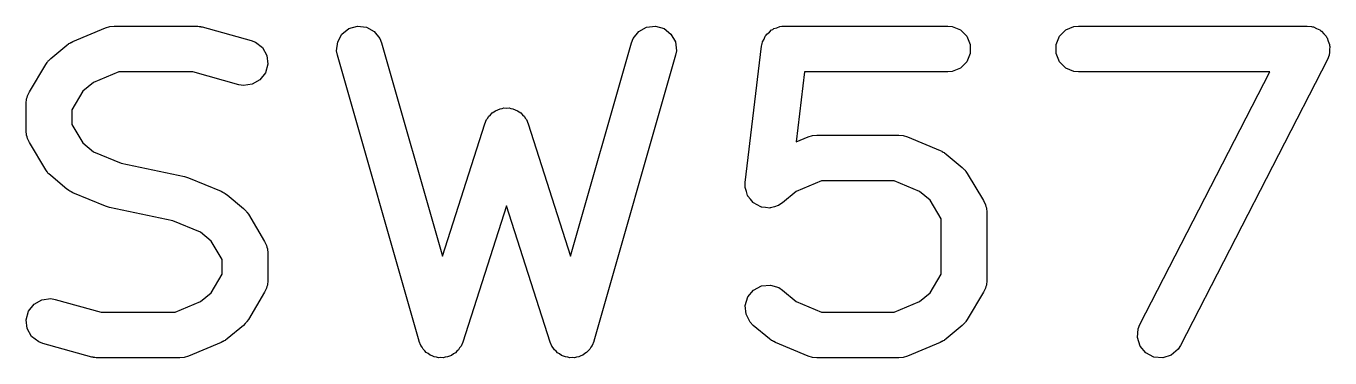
# Model space of a CAD drawing. Extents: x 2.5 to 13.9, y -9.4 to -3.9.
# Drawn here: x 12.8908 to 13.1188, y -5.8938 to -5.8358 of the extents above; entities that cross this region are included whole.
import ezdxf

# ---------------------------------------------------------------- set-up
doc = ezdxf.new("R2010")
doc.units = 0
doc.header["$MEASUREMENT"] = 0
doc.layers.add('BLACK', color=7, linetype='CONTINUOUS')

msp = doc.modelspace()

# ---------------------------------------------------------------- linework, layer by layer
at = {"layer": 'BLACK', "linetype": 'CONTINUOUS'}
for p, q in [((12.89897, -5.83846), (12.90469, -5.83608)), ((12.90469, -5.83608), (12.90544, -5.83585)), ((12.90544, -5.83585), (12.90544, -5.83585)), ((12.90544, -5.83585), (12.90545, -5.83585)), ((12.90545, -5.83585), (12.90623, -5.83577)), ((12.90623, -5.83577), (12.92051, -5.83577)), ((12.92051, -5.83577), (12.92073, -5.83579)), ((12.92073, -5.83579), (12.92081, -5.83578)), ((12.92081, -5.83578), (12.92105, -5.83582)), ((12.92105, -5.83582), (12.92129, -5.83585)), ((12.92129, -5.83585), (12.92137, -5.83588)), ((12.92137, -5.83588), (12.92158, -5.83592)), ((12.92158, -5.83592), (12.93015, -5.8383)), ((12.94726, -5.83621), (12.94876, -5.83578)), ((12.94876, -5.83578), (12.95031, -5.83596)), ((12.95031, -5.83596), (12.95167, -5.83672)), ((12.99793, -5.83672), (12.99929, -5.83596)), ((12.99929, -5.83596), (13.00084, -5.83578)), ((13.00084, -5.83578), (13.00234, -5.83621)), ((13.02156, -5.8362), (13.02209, -5.83606)), ((13.02209, -5.83606), (13.02259, -5.83585)), ((13.02259, -5.83585), (13.02296, -5.83581)), ((13.02296, -5.83581), (13.02306, -5.83578)), ((13.02306, -5.83578), (13.02315, -5.83579)), ((13.02315, -5.83579), (13.02337, -5.83577)), ((13.02337, -5.83577), (13.05194, -5.83577)), ((13.05194, -5.83577), (13.05272, -5.83585)), ((13.05272, -5.83585), (13.05416, -5.83644)), ((13.07258, -5.83644), (13.07402, -5.83585)), ((13.07402, -5.83585), (13.0748, -5.83577)), ((13.0748, -5.83577), (13.1148, -5.83577)), ((13.1148, -5.83577), (13.11558, -5.83585)), ((13.11558, -5.83585), (13.11573, -5.83591)), ((13.11573, -5.83591), (13.1159, -5.83592)), ((13.1159, -5.83592), (13.11645, -5.83621)), ((12.93015, -5.8383), (12.93089, -5.83858)), ((12.94528, -5.83855), (12.94603, -5.83718)), ((12.94603, -5.83718), (12.94726, -5.83621)), ((12.95167, -5.83672), (12.95264, -5.83794)), ((12.95264, -5.83794), (12.95293, -5.83867)), ((12.99667, -5.83867), (12.99696, -5.83794)), ((12.99696, -5.83794), (12.99793, -5.83672)), ((13.00234, -5.83621), (13.00356, -5.83718)), ((13.00356, -5.83718), (13.00432, -5.83855)), ((13.01957, -5.83853), (13.01984, -5.83805)), ((13.01984, -5.83805), (13.02004, -5.83755)), ((13.02004, -5.83755), (13.02021, -5.83738)), ((13.02021, -5.83738), (13.02033, -5.83717)), ((13.02033, -5.83717), (13.02076, -5.83683)), ((13.02076, -5.83683), (13.02115, -5.83644)), ((13.02115, -5.83644), (13.02137, -5.83635)), ((13.02137, -5.83635), (13.02156, -5.8362)), ((13.05416, -5.83644), (13.05527, -5.83755)), ((13.05527, -5.83755), (13.05586, -5.83899)), ((13.07088, -5.83899), (13.07147, -5.83755)), ((13.07147, -5.83755), (13.07258, -5.83644)), ((13.11645, -5.83621), (13.11702, -5.83644)), ((13.11702, -5.83644), (13.11714, -5.83656)), ((13.11714, -5.83656), (13.11729, -5.83664)), ((13.11729, -5.83664), (13.11769, -5.83711)), ((13.11769, -5.83711), (13.11812, -5.83755)), ((13.11812, -5.83755), (13.11819, -5.8377)), ((13.11819, -5.8377), (13.1183, -5.83783)), ((13.1183, -5.83783), (13.11848, -5.83842)), ((12.8951, -5.84146), (12.89795, -5.83908)), ((12.89795, -5.83908), (12.89821, -5.8389)), ((12.89821, -5.8389), (12.89828, -5.83883)), ((12.89828, -5.83883), (12.89845, -5.83874)), ((12.89845, -5.83874), (12.8986, -5.83864)), ((12.8986, -5.83864), (12.8987, -5.83861)), ((12.8987, -5.83861), (12.89897, -5.83846)), ((12.93089, -5.83858), (12.93212, -5.83954)), ((12.93212, -5.83954), (12.93288, -5.8409)), ((12.9451, -5.8401), (12.94528, -5.83855)), ((12.94524, -5.84087), (12.9451, -5.8401)), ((12.95293, -5.83867), (12.96359, -5.87597)), ((12.98601, -5.87597), (12.99667, -5.83867)), ((13.00432, -5.83855), (13.0045, -5.8401)), ((13.0045, -5.8401), (13.00436, -5.84087)), ((13.01654, -5.8631), (13.0194, -5.83929)), ((13.0194, -5.83929), (13.01945, -5.83907)), ((13.01945, -5.83899), (13.01949, -5.83889)), ((13.01945, -5.83907), (13.01945, -5.83899)), ((13.01949, -5.83889), (13.01957, -5.83853)), ((13.05586, -5.84055), (13.05527, -5.84199)), ((13.05586, -5.83899), (13.05586, -5.84055)), ((13.07088, -5.84055), (13.07088, -5.83899)), ((13.07147, -5.84199), (13.07088, -5.84055)), ((13.11848, -5.83842), (13.11872, -5.83899)), ((13.11872, -5.84055), (13.11866, -5.8407)), ((13.11872, -5.83899), (13.11872, -5.83916)), ((13.11872, -5.83916), (13.11877, -5.83931)), ((13.11877, -5.83931), (13.11872, -5.83993)), ((13.11872, -5.83993), (13.11872, -5.84055)), ((12.89137, -5.84724), (12.89423, -5.84247)), ((12.89423, -5.84247), (12.8945, -5.84211)), ((12.8945, -5.84211), (12.89454, -5.84202)), ((12.89454, -5.84202), (12.89462, -5.84194)), ((12.89462, -5.84194), (12.89469, -5.84184)), ((12.89469, -5.84184), (12.89478, -5.84178)), ((12.89478, -5.84178), (12.8951, -5.84146)), ((12.93307, -5.84245), (12.93266, -5.84395)), ((12.93288, -5.8409), (12.93307, -5.84245)), ((12.95952, -5.89087), (12.94524, -5.84087)), ((13.00436, -5.84087), (12.99007, -5.89087)), ((13.05527, -5.84199), (13.05416, -5.8431)), ((13.07258, -5.8431), (13.07147, -5.84199)), ((13.11836, -5.8416), (13.09264, -5.8916)), ((13.11864, -5.84087), (13.11836, -5.8416)), ((13.11866, -5.8407), (13.11864, -5.84087)), ((12.90703, -5.84377), (12.90261, -5.84561)), ((12.91997, -5.84377), (12.90703, -5.84377)), ((12.92801, -5.84601), (12.91997, -5.84377)), ((12.93169, -5.84518), (12.93034, -5.84595)), ((12.93266, -5.84395), (12.93169, -5.84518)), ((13.02692, -5.84377), (13.02545, -5.856)), ((13.05194, -5.84377), (13.02692, -5.84377)), ((13.05272, -5.84369), (13.05194, -5.84377)), ((13.05416, -5.8431), (13.05272, -5.84369)), ((13.07402, -5.84369), (13.07258, -5.8431)), ((13.0748, -5.84377), (13.07402, -5.84369)), ((13.10824, -5.84377), (13.0748, -5.84377)), ((13.08553, -5.88794), (13.10824, -5.84377)), ((12.89103, -5.84794), (12.89137, -5.84724)), ((12.90074, -5.84717), (12.8988, -5.8504)), ((12.90261, -5.84561), (12.90074, -5.84717)), ((12.92879, -5.84614), (12.92801, -5.84601)), ((12.93034, -5.84595), (12.92879, -5.84614)), ((12.8908, -5.84929), (12.89088, -5.84851)), ((12.8908, -5.85406), (12.8908, -5.84929)), ((12.89088, -5.84851), (12.89099, -5.84824)), ((12.89099, -5.84824), (12.89103, -5.84794)), ((12.8988, -5.8504), (12.8988, -5.85295)), ((12.9713, -5.85212), (12.97152, -5.85186)), ((12.97152, -5.85186), (12.97167, -5.85157)), ((12.97167, -5.85157), (12.97201, -5.85127)), ((12.97201, -5.85127), (12.97231, -5.85093)), ((12.97231, -5.85093), (12.9726, -5.85077)), ((12.9726, -5.85077), (12.97286, -5.85056)), ((12.97286, -5.85056), (12.97329, -5.85042)), ((12.97329, -5.85042), (12.9737, -5.85021)), ((12.9737, -5.85021), (12.97403, -5.85018)), ((12.97403, -5.85018), (12.97435, -5.85008)), ((12.97435, -5.85008), (12.9748, -5.85012)), ((12.9748, -5.85012), (12.97525, -5.85008)), ((12.97525, -5.85008), (12.97557, -5.85018)), ((12.97557, -5.85018), (12.9759, -5.85021)), ((12.9759, -5.85021), (12.97631, -5.85042)), ((12.97631, -5.85042), (12.97674, -5.85056)), ((12.97674, -5.85056), (12.97699, -5.85077)), ((12.97699, -5.85077), (12.97729, -5.85093)), ((12.97729, -5.85093), (12.97758, -5.85127)), ((12.97758, -5.85127), (12.97793, -5.85157)), ((12.97793, -5.85157), (12.97808, -5.85186)), ((12.97808, -5.85186), (12.9783, -5.85212)), ((12.89088, -5.85484), (12.8908, -5.85406)), ((12.8988, -5.85295), (12.90074, -5.85618)), ((12.96359, -5.87597), (12.97099, -5.85284)), ((12.97099, -5.85284), (12.9713, -5.85212)), ((12.9783, -5.85212), (12.97861, -5.85284)), ((12.97861, -5.85284), (12.98601, -5.87597)), ((12.89099, -5.85511), (12.89088, -5.85484)), ((12.89103, -5.85541), (12.89099, -5.85511)), ((12.89137, -5.85611), (12.89103, -5.85541)), ((12.89423, -5.86088), (12.89137, -5.85611)), ((12.90074, -5.85618), (12.90261, -5.85774)), ((13.02545, -5.856), (13.02755, -5.85513)), ((13.02755, -5.85513), (13.0283, -5.8549)), ((13.0283, -5.85489), (13.02908, -5.85482)), ((13.0283, -5.8549), (13.0283, -5.85489)), ((13.0283, -5.8549), (13.0283, -5.8549)), ((13.02908, -5.85482), (13.04337, -5.85482)), ((13.04337, -5.85482), (13.04415, -5.85489)), ((13.04415, -5.85489), (13.04415, -5.8549)), ((13.04415, -5.8549), (13.04416, -5.8549)), ((13.04416, -5.8549), (13.04491, -5.85513)), ((13.04491, -5.85513), (13.05062, -5.85751)), ((12.90261, -5.85774), (12.90742, -5.85974)), ((13.05062, -5.85751), (13.0509, -5.85766)), ((13.0509, -5.85766), (13.051, -5.85769)), ((13.051, -5.85769), (13.05115, -5.85779)), ((13.05115, -5.85779), (13.05131, -5.85788)), ((13.05131, -5.85788), (13.05138, -5.85795)), ((13.05138, -5.85795), (13.05165, -5.85813)), ((13.05165, -5.85813), (13.0545, -5.86051)), ((12.8945, -5.86124), (12.89423, -5.86088)), ((12.90742, -5.85974), (12.91847, -5.86204)), ((13.0545, -5.86051), (13.05482, -5.86083)), ((13.05482, -5.86083), (13.0549, -5.86089)), ((13.0549, -5.86089), (13.05497, -5.86098)), ((13.05497, -5.86098), (13.05505, -5.86107)), ((13.05505, -5.86107), (13.0551, -5.86116)), ((13.0551, -5.86116), (13.05537, -5.86152)), ((12.89454, -5.86133), (12.8945, -5.86124)), ((12.89462, -5.86141), (12.89454, -5.86133)), ((12.89469, -5.86151), (12.89462, -5.86141)), ((12.89478, -5.86157), (12.89469, -5.86151)), ((12.8951, -5.86189), (12.89478, -5.86157)), ((12.89795, -5.86427), (12.8951, -5.86189)), ((12.91847, -5.86204), (12.91883, -5.86216)), ((12.91883, -5.86216), (12.91919, -5.86227)), ((12.91919, -5.86227), (12.92491, -5.86465)), ((13.01652, -5.86389), (13.01654, -5.8631)), ((13.02988, -5.86282), (13.02547, -5.86466)), ((13.04257, -5.86282), (13.02988, -5.86282)), ((13.04699, -5.86466), (13.04257, -5.86282)), ((13.05537, -5.86152), (13.05823, -5.86628)), ((12.89821, -5.86445), (12.89795, -5.86427)), ((12.89828, -5.86452), (12.89821, -5.86445)), ((12.89845, -5.86461), (12.89828, -5.86452)), ((12.8986, -5.86471), (12.89845, -5.86461)), ((12.8987, -5.86474), (12.8986, -5.86471)), ((12.89897, -5.86489), (12.8987, -5.86474)), ((12.90469, -5.86727), (12.89897, -5.86489)), ((12.92491, -5.86465), (12.92519, -5.8648)), ((12.92519, -5.8648), (12.92528, -5.86483)), ((12.92528, -5.86483), (12.92544, -5.86493)), ((12.92544, -5.86493), (12.9256, -5.86502)), ((12.9256, -5.86502), (12.92567, -5.86509)), ((12.92567, -5.86509), (12.92593, -5.86527)), ((12.92593, -5.86527), (12.92879, -5.86765)), ((13.01654, -5.86394), (13.01652, -5.86389)), ((13.01654, -5.864), (13.01654, -5.86394)), ((13.01675, -5.86469), (13.01654, -5.864)), ((13.01695, -5.86539), (13.01675, -5.86469)), ((13.01698, -5.86544), (13.01695, -5.86539)), ((13.017, -5.86549), (13.01698, -5.86544)), ((13.01746, -5.86605), (13.017, -5.86549)), ((13.02547, -5.86466), (13.02307, -5.86665)), ((13.04886, -5.86622), (13.04699, -5.86466)), ((12.90505, -5.86738), (12.90469, -5.86727)), ((12.90541, -5.8675), (12.90505, -5.86738)), ((12.91647, -5.8698), (12.90541, -5.8675)), ((12.92879, -5.86765), (12.92911, -5.86797)), ((12.92911, -5.86797), (12.92919, -5.86803)), ((12.92919, -5.86803), (12.92926, -5.86813)), ((12.9748, -5.86718), (12.96718, -5.89099)), ((12.98242, -5.89099), (12.9748, -5.86718)), ((13.01791, -5.86662), (13.01746, -5.86605)), ((13.01796, -5.86665), (13.01791, -5.86662)), ((13.018, -5.86669), (13.01796, -5.86665)), ((13.01864, -5.86703), (13.018, -5.86669)), ((13.01927, -5.86738), (13.01864, -5.86703)), ((13.01933, -5.86739), (13.01927, -5.86738)), ((13.01938, -5.86742), (13.01933, -5.86739)), ((13.0201, -5.86748), (13.01938, -5.86742)), ((13.02082, -5.86757), (13.0201, -5.86748)), ((13.02088, -5.86755), (13.02082, -5.86757)), ((13.02093, -5.86756), (13.02088, -5.86755)), ((13.02163, -5.86734), (13.02093, -5.86756)), ((13.02232, -5.86715), (13.02163, -5.86734)), ((13.02237, -5.86711), (13.02232, -5.86715)), ((13.02242, -5.86709), (13.02237, -5.86711)), ((13.02307, -5.86665), (13.02242, -5.86709)), ((13.0508, -5.86945), (13.04886, -5.86622)), ((13.05823, -5.86628), (13.05856, -5.86699)), ((13.05856, -5.86699), (13.05861, -5.86729)), ((13.05861, -5.86729), (13.05872, -5.86756)), ((13.05872, -5.86756), (13.0588, -5.86834)), ((12.92127, -5.8718), (12.91647, -5.8698)), ((12.92926, -5.86813), (12.92934, -5.86821)), ((12.92934, -5.86821), (12.92939, -5.8683)), ((12.92939, -5.8683), (12.92966, -5.86866)), ((12.92966, -5.86866), (12.93251, -5.87343)), ((13.0508, -5.87914), (13.0508, -5.86945)), ((13.0588, -5.86834), (13.0588, -5.88025)), ((12.92315, -5.87336), (12.92127, -5.8718)), ((12.92508, -5.87659), (12.92315, -5.87336)), ((12.93251, -5.87343), (12.93285, -5.87414)), ((12.93285, -5.87414), (12.93289, -5.87443)), ((12.93289, -5.87443), (12.93301, -5.8747)), ((12.93301, -5.8747), (12.93308, -5.87548)), ((12.92508, -5.87914), (12.92508, -5.87659)), ((12.93308, -5.87548), (12.93308, -5.88025)), ((12.92315, -5.88237), (12.92508, -5.87914)), ((13.04886, -5.88237), (13.0508, -5.87914)), ((12.93285, -5.8816), (12.93251, -5.8823)), ((12.93289, -5.8813), (12.93285, -5.8816)), ((12.93301, -5.88103), (12.93289, -5.8813)), ((12.93308, -5.88025), (12.93301, -5.88103)), ((13.018, -5.8819), (13.01938, -5.88117)), ((13.01938, -5.88117), (13.02093, -5.88103)), ((13.02093, -5.88103), (13.02242, -5.88149)), ((13.02242, -5.88149), (13.02307, -5.88194)), ((13.05856, -5.8816), (13.05823, -5.8823)), ((13.05861, -5.8813), (13.05856, -5.8816)), ((13.05872, -5.88103), (13.05861, -5.8813)), ((13.0588, -5.88025), (13.05872, -5.88103)), ((12.89219, -5.88436), (12.89355, -5.88359)), ((12.89355, -5.88359), (12.8951, -5.8834)), ((12.8951, -5.8834), (12.89587, -5.88354)), ((12.89587, -5.88354), (12.90392, -5.88577)), ((12.91686, -5.88577), (12.92127, -5.88393)), ((12.92127, -5.88393), (12.92315, -5.88237)), ((12.93251, -5.8823), (12.92966, -5.88707)), ((13.01654, -5.88459), (13.017, -5.8831)), ((13.017, -5.8831), (13.018, -5.8819)), ((13.02307, -5.88194), (13.02547, -5.88393)), ((13.02547, -5.88393), (13.02988, -5.88577)), ((13.04257, -5.88577), (13.04699, -5.88393)), ((13.04699, -5.88393), (13.04886, -5.88237)), ((13.05823, -5.8823), (13.05537, -5.88707)), ((12.89081, -5.88709), (12.89123, -5.88559)), ((12.89123, -5.88559), (12.89219, -5.88436)), ((12.90392, -5.88577), (12.91686, -5.88577)), ((13.01668, -5.88614), (13.01654, -5.88459)), ((13.0174, -5.88752), (13.01668, -5.88614)), ((13.02988, -5.88577), (13.04257, -5.88577)), ((12.891, -5.88864), (12.89081, -5.88709)), ((12.92879, -5.88808), (12.92593, -5.89046)), ((12.92911, -5.88776), (12.92879, -5.88808)), ((12.92919, -5.8877), (12.92911, -5.88776)), ((12.92926, -5.8876), (12.92919, -5.8877)), ((12.92934, -5.88752), (12.92926, -5.8876)), ((12.92939, -5.88743), (12.92934, -5.88752)), ((12.92966, -5.88707), (12.92939, -5.88743)), ((13.01795, -5.88808), (13.0174, -5.88752)), ((13.02081, -5.89046), (13.01795, -5.88808)), ((13.0545, -5.88808), (13.05165, -5.89046)), ((13.05482, -5.88776), (13.0545, -5.88808)), ((13.0549, -5.8877), (13.05482, -5.88776)), ((13.05497, -5.8876), (13.0549, -5.8877)), ((13.05505, -5.88752), (13.05497, -5.8876)), ((13.0551, -5.88743), (13.05505, -5.88752)), ((13.05537, -5.88707), (13.0551, -5.88743)), ((13.08524, -5.88867), (13.08553, -5.88794)), ((12.89177, -5.89), (12.891, -5.88864)), ((12.893, -5.89096), (12.89177, -5.89)), ((12.92544, -5.8908), (12.92528, -5.8909)), ((12.9256, -5.89071), (12.92544, -5.8908)), ((12.92567, -5.89064), (12.9256, -5.89071)), ((12.92593, -5.89046), (12.92567, -5.89064)), ((13.02107, -5.89064), (13.02081, -5.89046)), ((13.02114, -5.89071), (13.02107, -5.89064)), ((13.0213, -5.8908), (13.02114, -5.89071)), ((13.02146, -5.8909), (13.0213, -5.8908)), ((13.05115, -5.8908), (13.051, -5.8909)), ((13.05131, -5.89071), (13.05115, -5.8908)), ((13.05138, -5.89064), (13.05131, -5.89071)), ((13.05165, -5.89046), (13.05138, -5.89064)), ((13.08511, -5.89023), (13.08524, -5.88867)), ((13.08559, -5.89171), (13.08511, -5.89023)), ((12.89373, -5.89124), (12.893, -5.89096)), ((12.9023, -5.89362), (12.89373, -5.89124)), ((12.92491, -5.89108), (12.91919, -5.89346)), ((12.92519, -5.89093), (12.92491, -5.89108)), ((12.92528, -5.8909), (12.92519, -5.89093)), ((12.95953, -5.89087), (12.95952, -5.89087)), ((12.95953, -5.89088), (12.95953, -5.89087)), ((12.95953, -5.89087), (12.95953, -5.89087)), ((12.95981, -5.8916), (12.95953, -5.89088)), ((12.96006, -5.89191), (12.95981, -5.8916)), ((12.96024, -5.89226), (12.96006, -5.89191)), ((12.96054, -5.89251), (12.96024, -5.89226)), ((12.96078, -5.89282), (12.96054, -5.89251)), ((12.96113, -5.89301), (12.96078, -5.89282)), ((12.96143, -5.89327), (12.96113, -5.89301)), ((12.96551, -5.89308), (12.9652, -5.89333)), ((12.96586, -5.8929), (12.96551, -5.89308)), ((12.96611, -5.8926), (12.96586, -5.8929)), ((12.96642, -5.89236), (12.96611, -5.8926)), ((12.96661, -5.89201), (12.96642, -5.89236)), ((12.96687, -5.89171), (12.96661, -5.89201)), ((12.96718, -5.891), (12.96687, -5.89171)), ((12.96718, -5.89099), (12.96718, -5.89099)), ((12.96718, -5.89099), (12.96718, -5.89099)), ((12.96718, -5.89099), (12.96718, -5.891)), ((12.98242, -5.891), (12.98242, -5.89099)), ((12.98242, -5.89099), (12.98242, -5.89099)), ((12.98242, -5.89099), (12.98242, -5.89099)), ((12.98273, -5.89171), (12.98242, -5.891)), ((12.98298, -5.89201), (12.98273, -5.89171)), ((12.98318, -5.89236), (12.98298, -5.89201)), ((12.98348, -5.8926), (12.98318, -5.89236)), ((12.98374, -5.8929), (12.98348, -5.8926)), ((12.98409, -5.89308), (12.98374, -5.8929)), ((12.9844, -5.89333), (12.98409, -5.89308)), ((12.98847, -5.89301), (12.98817, -5.89327)), ((12.98881, -5.89282), (12.98847, -5.89301)), ((12.98906, -5.89251), (12.98881, -5.89282)), ((12.98936, -5.89226), (12.98906, -5.89251)), ((12.98954, -5.89191), (12.98936, -5.89226)), ((12.98979, -5.8916), (12.98954, -5.89191)), ((12.99007, -5.89088), (12.98979, -5.8916)), ((12.99007, -5.89087), (12.99007, -5.89087)), ((12.99007, -5.89087), (12.99007, -5.89087)), ((12.99007, -5.89087), (12.99007, -5.89088)), ((13.02155, -5.89093), (13.02146, -5.8909)), ((13.02183, -5.89108), (13.02155, -5.89093)), ((13.02755, -5.89346), (13.02183, -5.89108)), ((13.05062, -5.89108), (13.04491, -5.89346)), ((13.0509, -5.89093), (13.05062, -5.89108)), ((13.051, -5.8909), (13.0509, -5.89093)), ((13.0866, -5.8929), (13.08559, -5.89171)), ((13.08798, -5.89362), (13.0866, -5.8929)), ((13.09222, -5.89226), (13.09103, -5.89327)), ((13.09264, -5.8916), (13.09222, -5.89226)), ((12.90251, -5.89366), (12.9023, -5.89362)), ((12.90259, -5.89369), (12.90251, -5.89366)), ((12.90283, -5.89372), (12.90259, -5.89369)), ((12.90307, -5.89376), (12.90283, -5.89372)), ((12.90315, -5.89375), (12.90307, -5.89376)), ((12.90337, -5.89377), (12.90315, -5.89375)), ((12.91766, -5.89377), (12.90337, -5.89377)), ((12.91844, -5.89369), (12.91766, -5.89377)), ((12.91919, -5.89346), (12.91844, -5.89369)), ((12.91844, -5.89369), (12.91844, -5.89369)), ((12.91844, -5.89369), (12.91844, -5.89369)), ((12.9618, -5.89339), (12.96143, -5.89327)), ((12.96215, -5.89358), (12.9618, -5.89339)), ((12.96254, -5.89362), (12.96215, -5.89358)), ((12.96292, -5.89374), (12.96254, -5.89362)), ((12.96331, -5.89371), (12.96292, -5.89374)), ((12.9637, -5.89376), (12.96331, -5.89371)), ((12.96408, -5.89365), (12.9637, -5.89376)), ((12.96447, -5.89361), (12.96408, -5.89365)), ((12.96482, -5.89344), (12.96447, -5.89361)), ((12.9652, -5.89333), (12.96482, -5.89344)), ((12.98478, -5.89344), (12.9844, -5.89333)), ((12.98512, -5.89361), (12.98478, -5.89344)), ((12.98552, -5.89365), (12.98512, -5.89361)), ((12.9859, -5.89376), (12.98552, -5.89365)), ((12.98629, -5.89371), (12.9859, -5.89376)), ((12.98668, -5.89374), (12.98629, -5.89371)), ((12.98706, -5.89362), (12.98668, -5.89374)), ((12.98745, -5.89358), (12.98706, -5.89362)), ((12.98779, -5.89339), (12.98745, -5.89358)), ((12.98817, -5.89327), (12.98779, -5.89339)), ((13.0283, -5.89369), (13.02755, -5.89346)), ((13.02908, -5.89377), (13.0283, -5.89369)), ((13.0283, -5.89369), (13.0283, -5.89369)), ((13.0283, -5.89369), (13.0283, -5.89369)), ((13.04337, -5.89377), (13.02908, -5.89377)), ((13.04415, -5.89369), (13.04337, -5.89377)), ((13.04416, -5.89369), (13.04415, -5.89369)), ((13.04415, -5.89369), (13.04415, -5.89369)), ((13.04491, -5.89346), (13.04416, -5.89369)), ((13.08954, -5.89374), (13.08798, -5.89362)), ((13.09103, -5.89327), (13.08954, -5.89374))]:
    msp.add_line(p, q, dxfattribs=at)

doc.saveas('drawing.dxf')
